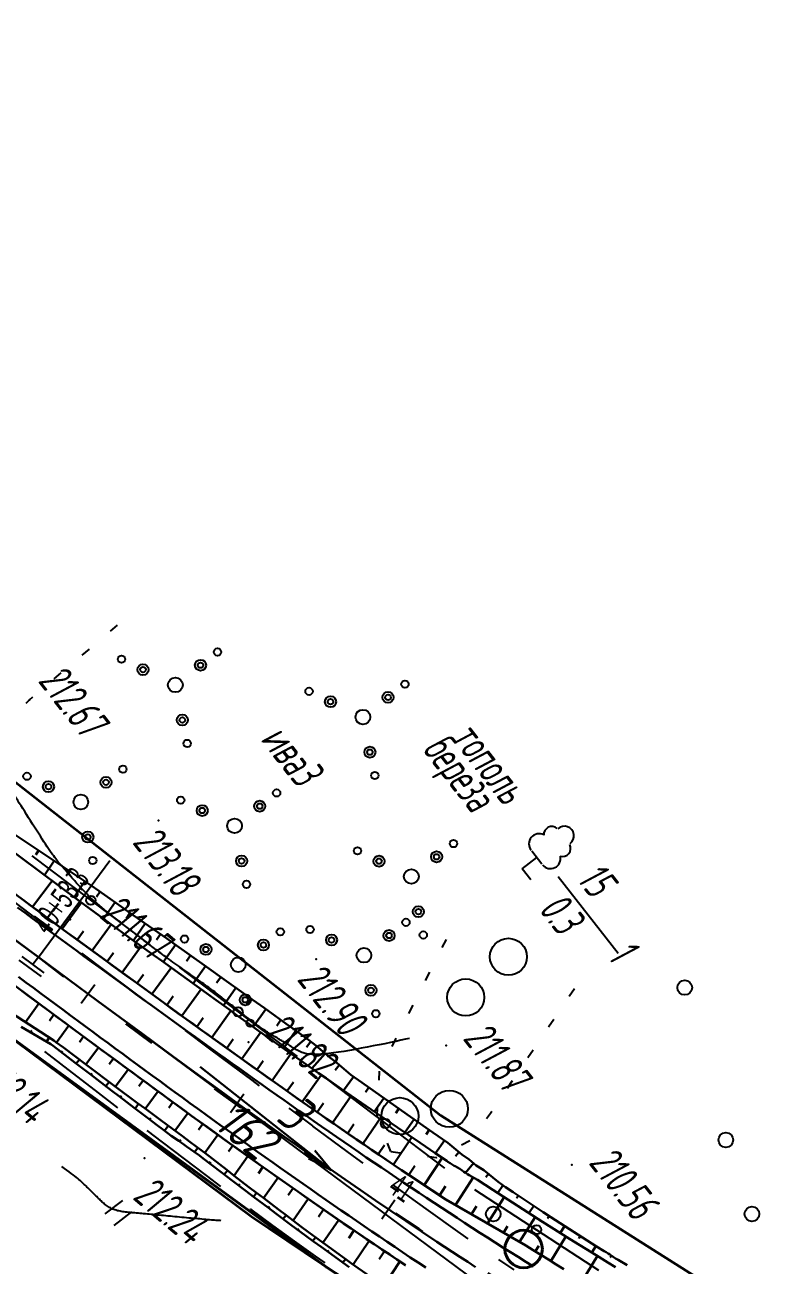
# Model space of a CAD drawing. Header units: millimetres. Extents: x -1799 to 6962, y -1020 to 4121.
# Drawn here: x 1791.6 to 1872.1, y 2303.1 to 2437.3 of the extents above; entities that cross this region are included whole.
import ezdxf

# ---------------------------------------------------------------- set-up
doc = ezdxf.new("R2010")
doc.units = ezdxf.units.MM
doc.linetypes.add('CONTI', pattern=[0])
doc.linetypes.add('STROT', pattern=[1.7, 0.5, -1.2])
for name, color, linetype, lineweight in [('10', 1, 'Continuous', 35), ('КОПИЯ_ОСЬ_13_ОТКОСЫ', 7, 'Continuous', 30), ('Огражд-перила', 1, 'ограждение2', 40), ('ОСЬ_ВЕРХ_ПОКРЫТИЯ_ГРАНИЦЫ_ПОЛОС', 7, 'Continuous', 30), ('ОСЬ_ВЕРХ_ПОКРЫТИЯ_ОСЬ', 1, 'Continuous', 30), ('Уклоны ПЧ', 5, 'Continuous', 30)]:
    doc.layers.add(name, color=color, linetype=linetype, lineweight=lineweight)
for name, color, linetype in [('_Ростелеком', 6, 'Continuous'), ('GOR_BDEFAULT', 212, 'CONTI'), ('NAD_MDEFAULT', 7, 'CONTI'), ('PI_OTDEFAULT', 172, 'CONTI'), ('PI_TTDEFAULT', 5, 'CONTI'), ('PLN_O', 7, 'CONTI'), ('SIT_LDEFAULT', 7, 'CONTI'), ('USLZNDEFAULT', 7, 'CONTI'), ('ZAPSKDEFAULT', 7, 'CONTI'), ('КОПИЯ_ОСЬ_ТАНГЕНСЫ', 1, 'Continuous'), ('ОСЬ_ВЕРХ_ПОКРЫТИЯ_ПИКЕТЫ', 1, 'Continuous'), ('ОСЬ_ВЕРХ_ПОКРЫТИЯ_РАЗБИВКА_КРИВ', 1, 'Continuous'), ('ОСЬ_ВЕРХ_ПОКРЫТИЯ_ТАНГЕНСЫ', 1, 'Continuous'), ('разметка', 7, 'Continuous')]:
    doc.layers.add(name, color=color, linetype=linetype)
doc.styles.add('eskd', font='spds.shx', dxfattribs={"width": 1.2, "oblique": 15})
doc.styles.get("Standard").update_dxf_attribs({"font": 'arial.ttf'})
doc.styles.add('STYLE1', font='romand.shx', dxfattribs={"width": 0.9})
doc.styles.add('ГОСТ', font='', dxfattribs={"oblique": 15, "height": 4})
doc.styles.get('ГОСТ').set_extended_font_data('GOST type A')
doc.linetypes.add('кабель_связи_проект.', pattern='A,10,-1,["/",STYLE1,S=3,R=0,X=0,Y=-1.5],-4.1', length=15.1)
doc.linetypes.add('ограждение2', pattern='A,0.25,-0.1,[132,ltypeshp.shx,S=0.1,R=0,X=-0.1,Y=0],-0.1,1', length=1.45)

# ---------------------------------------------------------------- blocks, each defined once
blk = doc.blocks.new('BL_2002')
at = {"color": 0}
blk.add_circle((0, 0), 0.8, dxfattribs=at)
blk = doc.blocks.new('BL_2011')
at = {"color": 0}
for p, q in [((0, 0), (0, 2.4)), ((1.6, 0), (1.6, 2.4))]:
    blk.add_line(p, q, dxfattribs=at)
blk = doc.blocks.new('BL_2010')
at = {"color": 0}
for centre, radius in [((0, 5.78), 0.4), ((0, 3.46), 0.6), ((0, 3.46), 0.3), ((0, 0), 0.8), ((-3.46, -1.74), 0.6), ((3.46, -1.74), 0.6), ((-5.78, -2.88), 0.4), ((-3.46, -1.74), 0.3), ((3.46, -1.74), 0.3), ((5.78, -2.88), 0.4)]:
    blk.add_circle(centre, radius, dxfattribs=at)
blk = doc.blocks.new('BL_2004')
at = {"color": 0}
blk.add_circle((0, 0), 2, dxfattribs=at)
blk = doc.blocks.new('BL_104')
at = {"color": 0}
for p, q in [((-0.9, 2), (0.9, 2)), ((0, 0), (0, 2)), ((1.5, 0), (0, 0))]:
    blk.add_line(p, q, dxfattribs=at)
for centre, radius, start, end in [((0, 5.8), 1.04, 358, 185), ((-0.94, 4.8), 0.88, 100, 235), ((0.94, 4.8), 0.88, 305, 80), ((-1, 3.1), 1.1, 115, 270), ((1, 3.1), 1.1, 270, 65)]:
    blk.add_arc(centre, radius, start, end, dxfattribs=at)
blk = doc.blocks.new('7')
at = {"layer": 'Огражд-перила', "linetype": 'Continuous'}
blk.add_circle((0, 0), 2.03, dxfattribs=at)
blk = doc.blocks.new('Стрелка')
at = {"layer": 'Уклоны ПЧ', "ltscale": 2}
for points in [[(-0.02, -0.05), (-0.02, 17.97)], [(-0.02, -0.05), (-0.58, 2.62)], [(-0.02, -0.05), (0.53, 2.62)]]:
    blk.add_lwpolyline(points, dxfattribs=at)

msp = doc.modelspace()

# ---------------------------------------------------------------- linework, layer by layer
at = {"layer": '10'}
for points in [[(1669.74, 2453.01), (1726.42, 2400.56), (1756.39, 2382.17), (1836.68, 2319.3), (1870.28, 2298.05), (1950.01, 2264.37), (2101.22, 2227.68), (2162.09, 2219.92), (2159.53, 2213.47), (2297.72, 2209.33)], [(2183.51, 2191.98), (2147.74, 2194.53), (2142.62, 2191.88), (2116.19, 2194.94), (2121.51, 2198.67), (2060.26, 2212.88), (1954.22, 2244.37), (1908.27, 2259.99), (1868.81, 2274.96), (1861.99, 2277.54), (1816.18, 2308.34), (1771.54, 2341.52), (1769.97, 2334.71), (1760.12, 2342.79)]]:
    msp.add_lwpolyline(points, dxfattribs=at)
at = {"layer": '_Ростелеком', "linetype": 'кабель_связи_проект.', "lineweight": 40, "ltscale": 0.25}
msp.add_lwpolyline([(1696.71, 2398.48), (1727.09, 2370.96), (1759.7, 2347.14), (1771.54, 2341.52), (1788.75, 2328.73), (1824.3, 2302.88), (1851.47, 2285.14), (1851.47, 2285.14), (1863.17, 2278.06), (1878.27, 2271.37), (1892.09, 2266.13), (1908.27, 2259.99), (1954.22, 2244.37), (2038.37, 2219.38), (2060.26, 2212.88), (2096.45, 2204.49), (2121.51, 2198.67), (2147.74, 2194.53), (2165.62, 2193.26)], dxfattribs=at)
at = {"layer": 'GOR_BDEFAULT', "color": 212, "elevation": 212, "flags": 128}
for points in [[(1833.29, 2327.64), (1832.84, 2327.54), (1832.34, 2327.44), (1831.8, 2327.32), (1831.22, 2327.2), (1830.62, 2327.07), (1830, 2326.94), (1829.36, 2326.82), (1828.71, 2326.69), (1828.06, 2326.57), (1827.42, 2326.45), (1826.79, 2326.34), (1826.19, 2326.23), (1825.61, 2326.14), (1825.06, 2326.07), (1824.56, 2326), (1824.1, 2325.96), (1823.69, 2325.93), (1823.32, 2325.91), (1822.98, 2325.91), (1822.69, 2325.92), (1822.42, 2325.94), (1822.19, 2325.98), (1821.98, 2326.02), (1821.79, 2326.07), (1821.62, 2326.13), (1821.47, 2326.19), (1821.33, 2326.26), (1821.19, 2326.33), (1821.07, 2326.4), (1820.95, 2326.47), (1820.83, 2326.55), (1820.7, 2326.62), (1820.58, 2326.7), (1820.46, 2326.77), (1820.33, 2326.85), (1820.21, 2326.93), (1820.08, 2327), (1819.96, 2327.08), (1819.83, 2327.15), (1819.71, 2327.23), (1819.58, 2327.3), (1819.46, 2327.38), (1819.33, 2327.46), (1819.2, 2327.53), (1819.07, 2327.61), (1818.95, 2327.69), (1818.82, 2327.76), (1818.69, 2327.84), (1818.56, 2327.92), (1818.43, 2328), (1818.3, 2328.07), (1818.17, 2328.15), (1818.04, 2328.23), (1817.91, 2328.32), (1817.78, 2328.4), (1817.65, 2328.48), (1817.52, 2328.56), (1817.39, 2328.65), (1817.26, 2328.74), (1817.14, 2328.83), (1817.01, 2328.92), (1816.88, 2329.01), (1816.75, 2329.1), (1816.62, 2329.2), (1816.5, 2329.29), (1816.37, 2329.39), (1816.24, 2329.49), (1816.11, 2329.59), (1815.99, 2329.69), (1815.86, 2329.79), (1815.73, 2329.89), (1815.6, 2329.99), (1815.47, 2330.09), (1815.34, 2330.2), (1815.21, 2330.3), (1815.08, 2330.41), (1814.95, 2330.51), (1814.82, 2330.62), (1814.68, 2330.72), (1814.55, 2330.83), (1814.42, 2330.93), (1814.28, 2331.04), (1814.15, 2331.15), (1814.01, 2331.25), (1813.88, 2331.36), (1813.74, 2331.47), (1813.6, 2331.57), (1813.47, 2331.68), (1813.33, 2331.79), (1813.19, 2331.9), (1813.05, 2332), (1812.92, 2332.11), (1812.78, 2332.22), (1812.63, 2332.33), (1812.49, 2332.44), (1812.35, 2332.55), (1812.2, 2332.67), (1812.04, 2332.78), (1811.89, 2332.9), (1811.73, 2333.02), (1811.56, 2333.14), (1811.4, 2333.27), (1811.22, 2333.39), (1811.04, 2333.53), (1810.85, 2333.66), (1810.66, 2333.8), (1810.46, 2333.94), (1810.25, 2334.09), (1810.04, 2334.23), (1809.83, 2334.38), (1809.62, 2334.53), (1809.4, 2334.69), (1809.18, 2334.84), (1808.96, 2334.99), (1808.74, 2335.14), (1808.52, 2335.3), (1808.31, 2335.45), (1808.09, 2335.6), (1807.89, 2335.75), (1807.68, 2335.89), (1807.48, 2336.04), (1807.29, 2336.18), (1807.1, 2336.31), (1806.91, 2336.45), (1806.73, 2336.59), (1806.55, 2336.72), (1806.38, 2336.85), (1806.2, 2336.98), (1806.03, 2337.1), (1805.87, 2337.23), (1805.7, 2337.36), (1805.54, 2337.48), (1805.38, 2337.6), (1805.22, 2337.73), (1805.06, 2337.85), (1804.9, 2337.97), (1804.74, 2338.09), (1804.58, 2338.21), (1804.42, 2338.33), (1804.26, 2338.45), (1804.11, 2338.57), (1803.95, 2338.69), (1803.8, 2338.81), (1803.64, 2338.93), (1803.49, 2339.05), (1803.33, 2339.17), (1803.18, 2339.28), (1803.03, 2339.4), (1802.88, 2339.52), (1802.73, 2339.63), (1802.58, 2339.75), (1802.43, 2339.87), (1802.28, 2339.98), (1802.13, 2340.1), (1801.99, 2340.21), (1801.84, 2340.32), (1801.7, 2340.43), (1801.56, 2340.55), (1801.42, 2340.66), (1801.28, 2340.77), (1801.14, 2340.88), (1801, 2340.99), (1800.86, 2341.1), (1800.72, 2341.21), (1800.59, 2341.31), (1800.46, 2341.42), (1800.32, 2341.53), (1800.19, 2341.63), (1800.06, 2341.74), (1799.93, 2341.84), (1799.8, 2341.95), (1799.68, 2342.05), (1799.55, 2342.16), (1799.43, 2342.26), (1799.31, 2342.37), (1799.19, 2342.48), (1799.07, 2342.58), (1798.95, 2342.69), (1798.83, 2342.79), (1798.72, 2342.9), (1798.61, 2343.01), (1798.5, 2343.12), (1798.39, 2343.23), (1798.28, 2343.34), (1798.17, 2343.45), (1798.06, 2343.56), (1797.96, 2343.67), (1797.85, 2343.78), (1797.75, 2343.89), (1797.65, 2344), (1797.55, 2344.12), (1797.45, 2344.23), (1797.34, 2344.34), (1797.24, 2344.45), (1797.14, 2344.57), (1797.05, 2344.68), (1796.95, 2344.79), (1796.85, 2344.9), (1796.75, 2345.02), (1796.65, 2345.13), (1796.55, 2345.24), (1796.45, 2345.35), (1796.36, 2345.46), (1796.26, 2345.57), (1796.16, 2345.69), (1796.07, 2345.8), (1795.97, 2345.91), (1795.88, 2346.02), (1795.78, 2346.13), (1795.69, 2346.24), (1795.6, 2346.35), (1795.5, 2346.46), (1795.41, 2346.57), (1795.31, 2346.69), (1795.21, 2346.81), (1795.11, 2346.94), (1795, 2347.08), (1794.89, 2347.22), (1794.77, 2347.38), (1794.65, 2347.55), (1794.51, 2347.73), (1794.37, 2347.93), (1794.22, 2348.15), (1794.07, 2348.38), (1793.9, 2348.64), (1793.72, 2348.91), (1793.53, 2349.2), (1793.33, 2349.51), (1793.12, 2349.83), (1792.92, 2350.16), (1792.7, 2350.49), (1792.49, 2350.83), (1792.27, 2351.18), (1792.06, 2351.52), (1791.84, 2351.85), (1791.64, 2352.18), (1791.43, 2352.5), (1791.24, 2352.81), (1791.05, 2353.1), (1790.88, 2353.37), (1790.71, 2353.62), (1790.56, 2353.86), (1790.41, 2354.07), (1790.28, 2354.27), (1790.16, 2354.45), (1790.04, 2354.62), (1789.93, 2354.77), (1789.83, 2354.92), (1789.73, 2355.05), (1789.64, 2355.17), (1789.55, 2355.29), (1789.47, 2355.4), (1789.39, 2355.5), (1789.31, 2355.6), (1789.24, 2355.7), (1789.16, 2355.8), (1789.09, 2355.89), (1789.01, 2355.99), (1788.94, 2356.08), (1788.86, 2356.17), (1788.79, 2356.27), (1788.71, 2356.36), (1788.63, 2356.44), (1788.55, 2356.53), (1788.46, 2356.62), (1788.37, 2356.7), (1788.28, 2356.79), (1788.19, 2356.87), (1788.09, 2356.95), (1787.99, 2357.03), (1787.88, 2357.11), (1787.77, 2357.18), (1787.65, 2357.26), (1787.53, 2357.34), (1787.41, 2357.41), (1787.29, 2357.49), (1787.17, 2357.57), (1787.05, 2357.64), (1786.92, 2357.73), (1786.81, 2357.81), (1786.69, 2357.89), (1786.57, 2357.98), (1786.46, 2358.08), (1786.36, 2358.17), (1786.26, 2358.27), (1786.17, 2358.38), (1786.08, 2358.49), (1785.99, 2358.6), (1785.92, 2358.72), (1785.84, 2358.83), (1785.77, 2358.95), (1785.71, 2359.07), (1785.64, 2359.19), (1785.59, 2359.3), (1785.53, 2359.42), (1785.47, 2359.53), (1785.42, 2359.63), (1785.37, 2359.74), (1785.32, 2359.83), (1785.27, 2359.93), (1784.02, 2361.79), (1783.86, 2362.04), (1783.69, 2362.32), (1783.5, 2362.63), (1783.31, 2362.94), (1783.11, 2363.27), (1782.91, 2363.61), (1782.7, 2363.96), (1782.5, 2364.3), (1782.29, 2364.65), (1782.09, 2364.98), (1781.89, 2365.31), (1781.7, 2365.63), (1781.52, 2365.92), (1781.35, 2366.2), (1781.2, 2366.45), (1780.11, 2367.93), (1779.58, 2368.36), (1779.05, 2368.78), (1778.5, 2369.2), (1777.89, 2369.68), (1777.15, 2370.23), (1777.1, 2370.27), (1777.05, 2370.31), (1776.98, 2370.35), (1776.91, 2370.4), (1776.82, 2370.44), (1776.72, 2370.49), (1776.6, 2370.55), (1776.46, 2370.6), (1776.29, 2370.67), (1776.09, 2370.73), (1775.86, 2370.81), (1775.6, 2370.89), (1775.3, 2370.98), (1774.95, 2371.07), (1774.57, 2371.18), (1774.14, 2371.29), (1773.66, 2371.42), (1773.15, 2371.54), (1772.61, 2371.68), (1772.05, 2371.82), (1771.47, 2371.96), (1770.88, 2372.11), (1770.29, 2372.26), (1769.69, 2372.41), (1769.11, 2372.56), (1768.53, 2372.71), (1767.97, 2372.85), (1767.44, 2373), (1766.94, 2373.14), (1766.48, 2373.27), (1766.06, 2373.4), (1765.68, 2373.53), (1765.33, 2373.64), (1765.02, 2373.76), (1764.75, 2373.87), (1764.5, 2373.97), (1764.27, 2374.07), (1764.07, 2374.17), (1763.89, 2374.27), (1763.73, 2374.36), (1763.58, 2374.45), (1763.44, 2374.54), (1763.31, 2374.63), (1763.19, 2374.72), (1763.07, 2374.81), (1762.95, 2374.9), (1762.83, 2374.98), (1762.7, 2375.07), (1762.58, 2375.16), (1762.46, 2375.25), (1762.34, 2375.34), (1762.22, 2375.43), (1762.1, 2375.51), (1761.98, 2375.6), (1761.86, 2375.69), (1761.74, 2375.78), (1761.62, 2375.87), (1761.5, 2375.96), (1761.38, 2376.05), (1761.26, 2376.14), (1761.14, 2376.22), (1761.02, 2376.31), (1760.9, 2376.4), (1760.78, 2376.49), (1760.66, 2376.58), (1760.54, 2376.67), (1760.42, 2376.76), (1760.31, 2376.84), (1760.19, 2376.93), (1760.07, 2377.02), (1759.96, 2377.11), (1759.84, 2377.2), (1759.73, 2377.28), (1759.61, 2377.37), (1759.5, 2377.46), (1759.38, 2377.54), (1759.27, 2377.63), (1759.16, 2377.72), (1759.04, 2377.81), (1758.93, 2377.89), (1758.82, 2377.98), (1758.7, 2378.07), (1758.59, 2378.16), (1758.47, 2378.26), (1758.36, 2378.35), (1758.24, 2378.44), (1758.12, 2378.54), (1758, 2378.64), (1757.87, 2378.74), (1757.75, 2378.85), (1757.62, 2378.95), (1757.49, 2379.06), (1757.36, 2379.17), (1757.22, 2379.29), (1757.09, 2379.4), (1756.95, 2379.52), (1756.8, 2379.65), (1756.66, 2379.77), (1756.51, 2379.9), (1756.35, 2380.04), (1756.2, 2380.17), (1756.04, 2380.31), (1755.87, 2380.46), (1755.7, 2380.61), (1755.53, 2380.76), (1755.35, 2380.91), (1755.17, 2381.07), (1754.99, 2381.23), (1754.8, 2381.4), (1754.61, 2381.57), (1754.41, 2381.74), (1754.21, 2381.92), (1754.01, 2382.09), (1753.8, 2382.28), (1753.59, 2382.46), (1753.38, 2382.65), (1753.16, 2382.84), (1752.95, 2383.03), (1752.72, 2383.22), (1752.5, 2383.42), (1752.28, 2383.62), (1752.05, 2383.82), (1751.82, 2384.02), (1751.59, 2384.23), (1751.36, 2384.43), (1751.12, 2384.64), (1750.88, 2384.85), (1750.65, 2385.06), (1750.41, 2385.27), (1750.17, 2385.48), (1749.92, 2385.7), (1749.68, 2385.91), (1749.44, 2386.13), (1749.19, 2386.35), (1748.95, 2386.56), (1748.7, 2386.78), (1748.46, 2387), (1748.21, 2387.23), (1747.95, 2387.46), (1747.7, 2387.71), (1747.43, 2387.97), (1747.16, 2388.25), (1746.89, 2388.54), (1746.6, 2388.86), (1746.31, 2389.2), (1746, 2389.57), (1745.68, 2389.97), (1745.36, 2390.4), (1745.01, 2390.86), (1744.66, 2391.36)], [(1812.87, 2307.91), (1812.76, 2307.92), (1812.64, 2307.93), (1812.5, 2307.94), (1812.35, 2307.95), (1812.19, 2307.96), (1812.02, 2307.98), (1811.84, 2307.99), (1811.65, 2308.01), (1811.45, 2308.02), (1811.25, 2308.04), (1811.03, 2308.06), (1810.82, 2308.08), (1810.59, 2308.1), (1810.36, 2308.12), (1810.12, 2308.14), (1809.88, 2308.16), (1809.64, 2308.18), (1809.4, 2308.2), (1809.15, 2308.23), (1808.9, 2308.25), (1808.65, 2308.27), (1808.4, 2308.3), (1808.15, 2308.32), (1807.9, 2308.34), (1807.65, 2308.37), (1807.4, 2308.39), (1807.15, 2308.41), (1806.91, 2308.44), (1806.67, 2308.46), (1806.44, 2308.48), (1806.2, 2308.5), (1805.98, 2308.53), (1805.76, 2308.55), (1805.54, 2308.57), (1805.32, 2308.59), (1805.11, 2308.61), (1804.91, 2308.63), (1804.71, 2308.64), (1804.51, 2308.66), (1804.31, 2308.68), (1804.12, 2308.7), (1803.94, 2308.72), (1803.75, 2308.73), (1803.57, 2308.75), (1803.39, 2308.77), (1803.22, 2308.78), (1803.05, 2308.8), (1802.88, 2308.81), (1802.72, 2308.83), (1802.56, 2308.85), (1802.4, 2308.87), (1802.25, 2308.89), (1802.09, 2308.92), (1801.95, 2308.94), (1801.81, 2308.97), (1801.67, 2309), (1801.53, 2309.04), (1801.4, 2309.08), (1801.27, 2309.12), (1801.15, 2309.17), (1801.03, 2309.23), (1800.91, 2309.29), (1800.8, 2309.35), (1800.69, 2309.41), (1800.59, 2309.49), (1800.48, 2309.56), (1800.38, 2309.64), (1800.28, 2309.72), (1800.19, 2309.8), (1800.09, 2309.88), (1800, 2309.97), (1799.9, 2310.06), (1799.81, 2310.15), (1799.72, 2310.24), (1799.62, 2310.33), (1799.53, 2310.42), (1799.43, 2310.52), (1799.34, 2310.61), (1799.24, 2310.7), (1799.15, 2310.79), (1799.05, 2310.89), (1798.96, 2310.98), (1798.86, 2311.08), (1798.76, 2311.17), (1798.67, 2311.27), (1798.57, 2311.36), (1798.47, 2311.46), (1798.37, 2311.55), (1798.27, 2311.65), (1798.18, 2311.75), (1798.08, 2311.84), (1797.97, 2311.94), (1797.87, 2312.04), (1797.76, 2312.15), (1797.64, 2312.26), (1797.51, 2312.37), (1797.37, 2312.49), (1797.22, 2312.61), (1797.05, 2312.75), (1796.87, 2312.89), (1796.67, 2313.04), (1796.45, 2313.21), (1796.21, 2313.38), (1795.94, 2313.57), (1795.65, 2313.77)]]:
    msp.add_lwpolyline(points, dxfattribs=at)
at = {"layer": 'NAD_MDEFAULT', "color": 0}
msp.add_line((1849.39, 2345.16), (1855.86, 2336.88), dxfattribs=at)
at = {"layer": 'PI_TTDEFAULT', "color": 5}
for p in [(1792.16, 2364.29, 212.67), (1806.13, 2351.22, 213.18), (1796.55, 2340.52, 211.67), (1823.2, 2336.2, 212.9), (1815.86, 2327.22, 211.82), (1837.25, 2326.86, 211.87), (1804.6, 2314.69, 212.24), (1850.86, 2313.95, 210.56)]:
    msp.add_point(p, dxfattribs=at)
at = {"layer": 'PLN_O'}
for p, q in [((1792.41, 2347.41), (1805.17, 2337.75)), ((1808.35, 2335.34), (1821.11, 2325.68)), ((1824.3, 2323.27), (1837.06, 2313.61)), ((1840.33, 2311.3), (1853.74, 2302.57))]:
    msp.add_line(p, q, dxfattribs=at)
for centre in [(1798.79, 2342.58), (1814.73, 2330.51), (1830.68, 2318.44), (1847.04, 2306.94)]:
    msp.add_circle(centre, 0.5, dxfattribs=at)
at = {"layer": 'SIT_LDEFAULT', "color": 7}
for p, q in [((1800.92, 2371.7), (1801.68, 2372.35)), ((1797.87, 2369.12), (1798.63, 2369.77)), ((1794.81, 2366.53), (1795.57, 2367.18)), ((1791.79, 2363.92), (1792.16, 2364.29)), ((1792.16, 2364.29), (1792.52, 2364.6)), ((1792.74, 2340.71), (1790.15, 2342.69)), ((1794.64, 2339.27), (1792.74, 2340.71)), ((1836.84, 2337.47), (1837.29, 2338.36)), ((1800.45, 2334.89), (1797.83, 2336.86)), ((1803.32, 2332.75), (1800.45, 2334.89)), ((1835.03, 2333.9), (1835.48, 2334.79)), ((1805.83, 2330.87), (1803.32, 2332.75)), ((1850.58, 2332.22), (1851.14, 2333.05)), ((1833.22, 2330.34), (1833.67, 2331.23)), ((1848.34, 2328.9), (1848.9, 2329.73)), ((1811.69, 2326.51), (1809.04, 2328.48)), ((1831.4, 2326.77), (1831.85, 2327.66)), ((1793.78, 2326.24), (1794.26, 2325.87)), ((1814.05, 2324.75), (1811.69, 2326.51)), ((1846.11, 2325.59), (1846.67, 2326.42)), ((1794.26, 2325.87), (1796.77, 2323.93)), ((1816.24, 2323.11), (1814.05, 2324.75)), ((1796.77, 2323.93), (1799.26, 2322)), ((1829.99, 2323.11), (1830.05, 2324.1)), ((1799.26, 2322), (1801.69, 2320.11)), ((1817.05, 2322.5), (1816.24, 2323.11)), ((1843.88, 2322.27), (1844.44, 2323.1)), ((1820.64, 2319.8), (1820.25, 2320.09)), ((1822.84, 2318.17), (1820.64, 2319.81)), ((1829.77, 2319.3), (1829.82, 2320.11)), ((1829.84, 2319.12), (1829.77, 2319.3)), ((1841.61, 2318.96), (1842.05, 2319.56)), ((1842.05, 2319.56), (1842.2, 2319.78)), ((1825.03, 2316.52), (1822.84, 2318.16)), ((1804.87, 2317.66), (1806.53, 2316.4)), ((1838.91, 2316.14), (1839.8, 2316.59)), ((1806.53, 2316.4), (1808.9, 2314.6)), ((1827.21, 2314.91), (1825.03, 2316.52)), ((1831.28, 2315.39), (1830.92, 2316.32)), ((1831.28, 2315.39), (1832.27, 2315.26)), ((1808.9, 2314.6), (1811.29, 2312.79)), ((1828.28, 2314.13), (1827.21, 2314.91)), ((1835.25, 2314.88), (1836.18, 2314.76)), ((1836.18, 2314.76), (1836.23, 2314.79)), ((1811.29, 2312.79), (1812.83, 2311.63)), ((1831.54, 2311.77), (1831.52, 2311.78)), ((1833.7, 2310.2), (1831.54, 2311.77)), ((1835.86, 2308.65), (1833.7, 2310.2)), ((1816.03, 2309.22), (1816.09, 2309.18)), ((1816.08, 2309.17), (1818.46, 2307.4)), ((1838.03, 2307.1), (1835.86, 2308.65)), ((1818.46, 2307.4), (1820.79, 2305.7)), ((1839.65, 2305.96), (1838.03, 2307.09)), ((1820.79, 2305.69), (1823.08, 2304.07)), ((1823.08, 2304.08), (1824.12, 2303.35)), ((1844.63, 2302.6), (1842.96, 2303.72))]:
    msp.add_line(p, q, dxfattribs=at)
at = {"layer": 'КОПИЯ_ОСЬ_13_ОТКОСЫ'}
for points in [[(1676.82, 2422.81), (1677.52, 2422.22), (1691.63, 2410.42), (1705.86, 2398.74), (1720.18, 2387.19), (1734.61, 2375.76), (1749.14, 2364.47), (1763.77, 2353.31), (1778.5, 2342.27), (1799.17, 2326.98), (1805.23, 2322.53), (1809.69, 2319.28), (1813.35, 2316.64), (1816.62, 2314.3), (1819.49, 2312.27), (1823, 2309.82), (1826.51, 2307.38), (1831.93, 2303.71), (1832.85, 2303.11)], [(1710.91, 2404.94), (1725.18, 2393.44), (1739.55, 2382.06), (1754.02, 2370.81), (1768.59, 2359.69), (1783.27, 2348.7), (1795.48, 2339.65), (1804.77, 2332.88), (1809.62, 2329.37), (1814.07, 2326.17), (1821.79, 2320.71), (1824.24, 2319), (1827.72, 2316.6), (1831.2, 2314.22), (1833.68, 2312.56), (1837.21, 2310.22)], [(1787.75, 2351.55), (1798.84, 2344.18), (1799.66, 2343.62), (1802.11, 2341.88), (1802.92, 2341.3), (1804.31, 2340.33), (1804.56, 2340.16), (1807.01, 2338.45), (1807.82, 2337.86), (1809.44, 2336.71), (1811.07, 2335.56), (1813.48, 2333.82), (1815.11, 2332.67), (1815.91, 2332.09), (1816.72, 2331.52), (1817.54, 2330.95), (1818.34, 2330.37), (1819.15, 2329.8), (1819.95, 2329.22), (1820.52, 2328.82), (1820.76, 2328.65), (1821.57, 2328.07), (1822.37, 2327.5), (1823.15, 2326.89), (1824.65, 2325.58), (1825.43, 2324.98), (1826.95, 2323.7), (1827.75, 2323.12), (1833.4, 2319.17), (1835.82, 2317.46), (1837.43, 2316.34), (1838.95, 2315.08), (1839.76, 2314.52), (1840.52, 2313.89), (1841.35, 2313.37), (1842.88, 2312.12), (1843.69, 2311.56), (1844.5, 2311.01), (1846.13, 2309.92), (1847.76, 2308.83), (1848.58, 2308.29), (1853.52, 2305.12), (1854.36, 2304.61), (1854.57, 2304.5), (1854.78, 2304.38), (1854.99, 2304.25), (1855.2, 2304.12), (1855.33, 2304.02), (1855.6, 2303.84), (1855.88, 2303.67), (1856.86, 2303.09)], [(1786.9, 2350.41), (1797.58, 2342.48), (1800.8, 2340.12), (1801.61, 2339.53), (1802.99, 2338.54), (1803.23, 2338.36), (1805.66, 2336.61), (1806.46, 2336.02), (1811.31, 2332.53), (1812.12, 2331.95), (1813.73, 2330.79), (1814.54, 2330.2), (1816.15, 2329.04), (1816.95, 2328.46), (1817.77, 2327.88), (1819.14, 2326.91), (1819.38, 2326.74), (1821.82, 2325.02), (1823.43, 2323.87), (1824.26, 2323.32), (1825.88, 2322.19), (1829.14, 2319.95), (1831.99, 2317.99), (1834.44, 2316.33), (1836.08, 2315.22), (1837.31, 2314.4), (1837.45, 2314.3), (1837.68, 2314.14), (1837.9, 2314), (1838.13, 2313.85), (1838.22, 2313.81), (1838.47, 2313.66), (1838.73, 2313.51), (1838.97, 2313.35), (1839.16, 2313.21), (1839.35, 2313.08), (1839.55, 2312.95), (1839.75, 2312.83), (1840.65, 2312.32), (1842.3, 2311.24), (1847.68, 2307.79), (1850.59, 2305.97), (1853.51, 2304.17), (1854.77, 2303.41), (1855.59, 2302.89)], [(1786.9, 2350.41), (1797.58, 2342.48), (1800.8, 2340.12), (1801.61, 2339.53), (1802.99, 2338.54), (1803.23, 2338.36), (1805.66, 2336.61), (1806.46, 2336.02), (1811.31, 2332.53), (1812.12, 2331.95), (1813.73, 2330.79), (1814.54, 2330.2), (1816.15, 2329.04), (1816.95, 2328.46), (1817.77, 2327.88), (1819.14, 2326.91), (1819.38, 2326.74), (1821.82, 2325.02), (1823.43, 2323.87), (1824.26, 2323.32), (1825.88, 2322.19), (1829.14, 2319.95), (1831.99, 2317.99), (1834.44, 2316.33), (1836.08, 2315.22), (1837.31, 2314.4), (1837.45, 2314.3), (1837.68, 2314.14), (1837.9, 2314), (1838.13, 2313.85), (1838.22, 2313.81), (1838.47, 2313.66), (1838.73, 2313.51), (1838.97, 2313.35), (1839.16, 2313.21), (1839.35, 2313.08), (1839.55, 2312.95), (1839.75, 2312.83), (1840.65, 2312.32), (1842.3, 2311.24), (1847.68, 2307.79), (1850.59, 2305.97), (1853.51, 2304.17), (1854.77, 2303.41), (1855.59, 2302.89)], [(1793.14, 2347.97), (1792.83, 2347.51)], [(1794.81, 2346.86), (1793.77, 2345.31)], [(1796.47, 2345.75), (1796.13, 2345.24)], [(1792.49, 2341.87), (1794.59, 2344.7)], [(1798.14, 2344.65), (1796.99, 2342.92)], [(1799.79, 2343.53), (1799.39, 2342.96)], [(1795.7, 2339.49), (1797.78, 2342.33)], [(1801.42, 2342.37), (1800.16, 2340.59)], [(1794.1, 2340.68), (1794.79, 2341.62)], [(1803.06, 2341.21), (1802.64, 2340.62)], [(1798.94, 2337.14), (1801, 2339.97)], [(1804.69, 2340.06), (1803.42, 2338.23)], [(1797.32, 2338.31), (1798.01, 2339.26)], [(1806.33, 2338.92), (1805.91, 2338.31)], [(1800.55, 2335.96), (1801.24, 2336.9)], [(1802.17, 2334.78), (1804.25, 2337.63)], [(1807.96, 2337.76), (1806.64, 2335.9)], [(1780.72, 2336.51), (1793.34, 2328.35), (1794.77, 2327.42), (1795.01, 2327.24), (1795.82, 2326.65), (1798.22, 2324.84), (1801.44, 2322.44), (1803.85, 2320.64), (1804.66, 2320.04), (1806.27, 2318.85), (1807.08, 2318.25), (1808.7, 2317.05), (1809.5, 2316.45), (1810.88, 2315.44), (1811.12, 2315.25), (1811.91, 2314.63), (1813.51, 2313.41), (1814.31, 2312.78), (1815.91, 2311.56), (1816.71, 2310.94), (1817.52, 2310.34), (1818.32, 2309.73), (1819.12, 2309.11), (1819.93, 2308.51), (1820.74, 2307.9), (1821.54, 2307.29), (1822.36, 2306.69), (1823.16, 2306.08), (1825.62, 2304.29), (1826.44, 2303.7), (1827.01, 2303.29), (1828.93, 2301.96)], [(1809.59, 2336.6), (1809.15, 2335.98)], [(1811.22, 2335.44), (1809.87, 2333.57)], [(1803.79, 2333.6), (1804.48, 2334.55)], [(1805.4, 2332.43), (1807.48, 2335.29)], [(1812.85, 2334.28), (1812.4, 2333.65)], [(1808.64, 2330.08), (1810.73, 2332.96)], [(1814.48, 2333.12), (1813.14, 2331.21)], [(1793.18, 2331.41), (1791.71, 2329.41)], [(1807.02, 2331.25), (1807.72, 2332.21)], [(1816.1, 2331.95), (1815.66, 2331.32)], [(1794.79, 2330.22), (1794.3, 2329.55)], [(1811.89, 2327.74), (1813.96, 2330.62)], [(1817.74, 2330.81), (1816.36, 2328.89)], [(1791.24, 2328.88), (1794.47, 2327.01), (1794.71, 2326.83), (1795.51, 2326.23), (1796.3, 2325.61), (1797.1, 2325.01), (1798.69, 2323.79), (1799.49, 2323.18), (1801.08, 2321.96), (1801.88, 2321.35), (1803.48, 2320.13), (1805.08, 2318.92), (1805.88, 2318.31), (1806.68, 2317.7), (1807.5, 2317.11), (1808.33, 2316.54), (1809.15, 2315.96), (1809.96, 2315.37), (1810.54, 2314.96), (1810.78, 2314.78), (1811.58, 2314.16), (1813.19, 2312.95), (1813.98, 2312.33), (1815.6, 2311.12), (1816.4, 2310.51), (1818.02, 2309.3), (1818.83, 2308.69), (1820.45, 2307.48), (1822.07, 2306.28), (1822.88, 2305.68), (1823.71, 2305.1), (1826.75, 2302.9)], [(1796.4, 2329.03), (1795.06, 2327.21)], [(1810.27, 2328.91), (1810.96, 2329.87)], [(1819.37, 2329.64), (1818.91, 2329.01)], [(1792.27, 2328.29), (1792.4, 2328.5)], [(1794, 2327.28), (1794.27, 2327.75)], [(1798.01, 2327.84), (1797.56, 2327.23)], [(1813.51, 2326.58), (1814.2, 2327.54)], [(1815.14, 2325.42), (1817.18, 2328.3)], [(1821, 2328.48), (1819.63, 2326.56)], [(1822.62, 2327.31), (1822.14, 2326.69)], [(1795.63, 2326.13), (1795.74, 2326.27)], [(1799.62, 2326.65), (1798.26, 2324.81)], [(1818.41, 2323.1), (1820.45, 2325.98)], [(1824.15, 2326.02), (1822.72, 2324.38)], [(1797.22, 2324.91), (1797.55, 2325.35)], [(1801.23, 2325.47), (1800.78, 2324.85)], [(1816.78, 2324.26), (1817.46, 2325.22)], [(1825.69, 2324.76), (1825.23, 2324.2)], [(1798.81, 2323.7), (1798.92, 2323.84)], [(1802.84, 2324.28), (1801.47, 2322.42)], [(1821.67, 2320.79), (1823.72, 2323.68)], [(1827.24, 2323.49), (1826.16, 2322)], [(1800.4, 2322.48), (1800.76, 2322.95)], [(1804.45, 2323.1), (1804, 2322.48)], [(1806.07, 2321.92), (1804.69, 2320.02)], [(1820.04, 2321.95), (1820.72, 2322.91)], [(1828.87, 2322.33), (1828.52, 2321.83)], [(1801.99, 2321.27), (1802.11, 2321.43)], [(1807.68, 2320.74), (1807.22, 2320.11)], [(1823.31, 2319.65), (1823.99, 2320.62)], [(1824.95, 2318.51), (1826.98, 2321.44)], [(1830.51, 2321.19), (1829.48, 2319.71)], [(1803.58, 2320.05), (1803.96, 2320.56)], [(1809.3, 2319.56), (1807.9, 2317.64)], [(1832.15, 2320.04), (1831.81, 2319.55)], [(1805.17, 2318.85), (1805.3, 2319.02)], [(1806.77, 2317.64), (1807.17, 2318.19)], [(1810.92, 2318.39), (1810.46, 2317.75)], [(1826.6, 2317.37), (1827.27, 2318.35)], [(1828.25, 2316.24), (1830.26, 2319.18)], [(1833.79, 2318.89), (1832.78, 2317.46)], [(1808.4, 2316.49), (1808.53, 2316.67)], [(1812.54, 2317.22), (1811.12, 2315.25)], [(1831.55, 2313.99), (1833.54, 2316.94)], [(1835.42, 2317.74), (1835.09, 2317.26)], [(1837.06, 2316.59), (1836.1, 2315.21)], [(1810.03, 2315.32), (1810.37, 2315.81)], [(1814.17, 2316.06), (1813.7, 2315.4)], [(1829.9, 2315.11), (1830.57, 2316.09)], [(1838.62, 2315.34), (1838.27, 2314.91)], [(1811.63, 2314.12), (1811.75, 2314.28)], [(1815.8, 2314.89), (1814.29, 2312.79)], [(1834.88, 2311.76), (1836.84, 2314.71)], [(1840.22, 2314.14), (1839.35, 2313.08)], [(1813.23, 2312.92), (1813.57, 2313.36)], [(1817.42, 2313.73), (1816.93, 2313.03)], [(1819.06, 2312.58), (1817.49, 2310.36)], [(1833.21, 2312.87), (1833.88, 2313.85)], [(1838.22, 2309.56), (1840.19, 2312.58)], [(1841.84, 2312.97), (1841.55, 2312.62)], [(1814.82, 2311.71), (1814.93, 2311.86)], [(1820.69, 2311.43), (1820.17, 2310.68)], [(1836.54, 2310.65), (1837.2, 2311.64)], [(1843.42, 2311.75), (1842.83, 2310.9)], [(1816.41, 2310.5), (1816.73, 2310.93)], [(1822.33, 2310.28), (1820.69, 2307.93)], [(1841.73, 2307.62), (1843.54, 2310.45)], [(1845.07, 2310.63), (1844.88, 2310.34)], [(1818.01, 2309.3), (1818.12, 2309.45)], [(1819.61, 2308.1), (1819.92, 2308.52)], [(1823.97, 2309.14), (1823.43, 2308.35)], [(1839.99, 2308.62), (1840.55, 2309.47)], [(1846.73, 2309.51), (1846.21, 2308.73)], [(1825.62, 2308), (1823.92, 2305.53)], [(1843.46, 2306.62), (1843.91, 2307.33)], [(1845.19, 2305.63), (1846.88, 2308.3)], [(1848.4, 2308.41), (1848.23, 2308.15)], [(1850.08, 2307.32), (1849.6, 2306.58)], [(1821.22, 2306.91), (1821.32, 2307.05)], [(1822.82, 2305.72), (1823.12, 2306.11)], [(1827.27, 2306.87), (1826.71, 2306.04)], [(1848.6, 2303.54), (1850.22, 2306.2)], [(1851.76, 2306.24), (1851.6, 2306)], [(1824.45, 2304.56), (1824.55, 2304.69)], [(1828.92, 2305.75), (1827.18, 2303.17)], [(1830.58, 2304.63), (1830, 2303.77)], [(1846.9, 2304.59), (1847.28, 2305.19)], [(1853.45, 2305.16), (1853.01, 2304.48)], [(1826.07, 2303.39), (1826.35, 2303.77)], [(1832.24, 2303.51), (1830.5, 2300.88)], [(1852.01, 2301.45), (1853.63, 2304.1)], [(1855.17, 2304.14), (1855.02, 2303.92)]]:
    msp.add_lwpolyline(points, dxfattribs=at)
at = {"layer": 'КОПИЯ_ОСЬ_13_ОТКОСЫ', "lineweight": 40, "ltscale": 7}
msp.add_lwpolyline([(1837.21, 2310.22), (1845.88, 2305.23)], dxfattribs=at)
at = {"layer": 'КОПИЯ_ОСЬ_ТАНГЕНСЫ'}
msp.add_line((1729.02, 2383.88), (1871.04, 2278.74), dxfattribs=at)
at = {"layer": 'ОСЬ_ВЕРХ_ПОКРЫТИЯ_ГРАНИЦЫ_ПОЛОС', "linetype": 'Continuous'}
for points in [[(1791.47, 2342.62), (1792.27, 2342.03), (1793.08, 2341.44), (1793.88, 2340.84), (1794.68, 2340.25), (1795.48, 2339.65), (1796.28, 2339.07), (1797.08, 2338.49), (1797.88, 2337.9), (1798.68, 2337.32), (1799.48, 2336.74), (1800.28, 2336.16), (1801.07, 2335.57), (1801.87, 2334.99), (1802.67, 2334.41), (1803.47, 2333.83), (1804.27, 2333.25), (1805.07, 2332.67), (1805.87, 2332.09), (1806.67, 2331.51), (1807.46, 2330.93), (1808.26, 2330.35), (1809.06, 2329.77), (1809.86, 2329.2), (1810.66, 2328.62), (1811.46, 2328.05), (1812.26, 2327.47), (1813.07, 2326.9), (1813.87, 2326.32), (1814.67, 2325.75), (1815.47, 2325.18), (1816.27, 2324.6), (1817.08, 2324.03), (1817.88, 2323.46), (1818.68, 2322.9), (1819.49, 2322.33), (1820.29, 2321.76), (1821.1, 2321.19), (1821.9, 2320.63), (1822.71, 2320.07), (1823.52, 2319.5), (1824.32, 2318.94), (1825.13, 2318.38), (1825.94, 2317.82), (1826.75, 2317.26), (1827.56, 2316.71), (1828.37, 2316.15), (1829.18, 2315.6), (1829.99, 2315.04), (1830.81, 2314.49), (1831.62, 2313.94), (1832.43, 2313.39), (1833.25, 2312.85), (1834.07, 2312.3), (1834.88, 2311.76), (1835.7, 2311.21), (1836.52, 2310.67), (1837.21, 2310.22)], [(1846.71, 2302.95), (1845.87, 2303.47), (1845.04, 2303.99), (1844.21, 2304.51), (1843.38, 2305.03), (1842.55, 2305.56), (1841.73, 2306.09), (1840.9, 2306.62), (1840.07, 2307.15), (1839.25, 2307.69), (1838.43, 2308.22), (1837.6, 2308.76), (1836.78, 2309.3), (1835.96, 2309.84), (1835.14, 2310.38), (1834.32, 2310.93), (1833.5, 2311.47), (1832.69, 2312.02), (1831.87, 2312.57), (1831.06, 2313.12), (1830.24, 2313.67), (1829.43, 2314.22), (1828.61, 2314.77), (1827.8, 2315.33), (1826.99, 2315.89), (1826.18, 2316.44), (1825.37, 2317), (1824.56, 2317.56), (1823.75, 2318.12), (1822.94, 2318.69), (1822.13, 2319.25), (1821.32, 2319.81), (1820.52, 2320.38), (1819.71, 2320.95), (1818.91, 2321.51), (1818.1, 2322.08), (1817.3, 2322.65), (1816.49, 2323.22), (1815.69, 2323.79), (1814.89, 2324.37), (1814.08, 2324.94), (1813.28, 2325.51), (1812.48, 2326.09), (1811.68, 2326.66), (1810.87, 2327.24), (1810.07, 2327.81), (1809.27, 2328.39), (1808.47, 2328.97), (1807.67, 2329.55), (1806.87, 2330.12), (1806.07, 2330.7), (1805.27, 2331.28), (1804.47, 2331.86), (1803.67, 2332.44), (1802.88, 2333.03), (1802.08, 2333.61), (1801.28, 2334.19), (1800.48, 2334.77), (1799.68, 2335.35), (1798.88, 2335.93), (1798.08, 2336.52), (1797.28, 2337.1), (1796.49, 2337.68), (1795.69, 2338.27), (1794.89, 2338.85), (1794.09, 2339.44), (1793.28, 2340.04), (1792.48, 2340.63), (1791.68, 2341.23), (1790.87, 2341.82)], [(1849.99, 2302.68), (1849.16, 2303.19), (1848.33, 2303.71), (1847.5, 2304.22), (1846.67, 2304.74), (1845.88, 2305.23)]]:
    msp.add_lwpolyline(points, dxfattribs=at)
at = {"layer": 'ОСЬ_ВЕРХ_ПОКРЫТИЯ_ГРАНИЦЫ_ПОЛОС', "linetype": 'Continuous', "lineweight": 30}
for points in [[(1835.05, 2302.84), (1834.21, 2303.39), (1833.37, 2303.95), (1832.54, 2304.51), (1831.7, 2305.07), (1830.87, 2305.63), (1830.04, 2306.19), (1829.2, 2306.76), (1828.37, 2307.32), (1827.54, 2307.89), (1826.71, 2308.46), (1825.89, 2309.03), (1825.06, 2309.6), (1824.24, 2310.17), (1823.41, 2310.74), (1822.59, 2311.32), (1821.76, 2311.89), (1820.94, 2312.47), (1820.12, 2313.05), (1819.3, 2313.63), (1818.48, 2314.21), (1817.66, 2314.79), (1816.85, 2315.37), (1816.03, 2315.95), (1815.21, 2316.54), (1814.4, 2317.12), (1813.58, 2317.71), (1812.77, 2318.29), (1811.95, 2318.88), (1811.14, 2319.47), (1810.33, 2320.05), (1809.52, 2320.64), (1808.71, 2321.23), (1807.9, 2321.82), (1807.09, 2322.41), (1806.28, 2323), (1805.47, 2323.59), (1804.66, 2324.18), (1803.85, 2324.78), (1803.04, 2325.37), (1802.24, 2325.96), (1801.43, 2326.56), (1800.62, 2327.15), (1799.82, 2327.74), (1799.01, 2328.34), (1798.21, 2328.93), (1797.4, 2329.53), (1796.6, 2330.12), (1795.79, 2330.72), (1794.99, 2331.31), (1794.18, 2331.91), (1793.38, 2332.5), (1792.58, 2333.1), (1791.77, 2333.69), (1790.97, 2334.29)], [(1832.84, 2303.1), (1832.82, 2303.12), (1831.98, 2303.68), (1831.14, 2304.24), (1830.31, 2304.8), (1829.47, 2305.36), (1828.64, 2305.93), (1827.81, 2306.5), (1826.98, 2307.06), (1826.15, 2307.63), (1825.32, 2308.2), (1824.49, 2308.78), (1823.66, 2309.35), (1822.84, 2309.92), (1822.01, 2310.5), (1821.19, 2311.08), (1820.37, 2311.65), (1819.54, 2312.23), (1818.72, 2312.81), (1817.9, 2313.39), (1817.08, 2313.97), (1816.27, 2314.56), (1815.45, 2315.14), (1814.63, 2315.72), (1813.81, 2316.31), (1813, 2316.89), (1812.18, 2317.48), (1811.37, 2318.07), (1810.56, 2318.65), (1809.74, 2319.24), (1808.93, 2319.83), (1808.12, 2320.42), (1807.31, 2321.01), (1806.5, 2321.6), (1805.69, 2322.19), (1804.88, 2322.79), (1804.07, 2323.38), (1803.26, 2323.97), (1802.45, 2324.56), (1801.65, 2325.16), (1800.84, 2325.75), (1800.03, 2326.34), (1799.22, 2326.94), (1798.42, 2327.53), (1797.61, 2328.13), (1796.81, 2328.72), (1796, 2329.32), (1795.2, 2329.91), (1794.39, 2330.51), (1793.59, 2331.1), (1792.78, 2331.7), (1791.98, 2332.29), (1791.18, 2332.89)]]:
    msp.add_lwpolyline(points, dxfattribs=at)
at = {"layer": 'ОСЬ_ВЕРХ_ПОКРЫТИЯ_ОСЬ'}
msp.add_lwpolyline([(1782.59, 2344.22), (1793.11, 2336.43), (1793.11, 2336.43), (1799.54, 2331.67), (1804.37, 2328.12), (1807.6, 2325.75), (1810.02, 2323.98), (1812.45, 2322.22), (1814.88, 2320.46), (1816.51, 2319.3), (1818.14, 2318.13), (1819.76, 2316.98), (1821.4, 2315.82), (1823.03, 2314.67), (1824.67, 2313.52), (1826.31, 2312.38), (1827.96, 2311.24), (1829.61, 2310.11), (1831.26, 2308.99), (1832.92, 2307.87), (1834.58, 2306.75), (1836.24, 2305.64), (1837.91, 2304.54), (1838.75, 2303.99), (1839.59, 2303.45), (1840.43, 2302.9)], dxfattribs=at)
at = {"layer": 'ОСЬ_ВЕРХ_ПОКРЫТИЯ_ПИКЕТЫ'}
for p, q in [((1797.75, 2331.45), (1799.23, 2333.46)), ((1813.9, 2319.63), (1815.36, 2321.66)), ((1830.3, 2308.13), (1831.71, 2310.19)), ((1830.3, 2308.13), (1831.71, 2310.19))]:
    msp.add_line(p, q, dxfattribs=at)
at = {"layer": 'ОСЬ_ВЕРХ_ПОКРЫТИЯ_РАЗБИВКА_КРИВ'}
for p, q in [((1793.11, 2336.43), (1800.85, 2346.88)), ((1791.01, 2336.12), (1793.42, 2334.33)), ((1791.31, 2336.52), (1793.72, 2334.74)), ((1793.11, 2336.43), (1792.52, 2335.63))]:
    msp.add_line(p, q, dxfattribs=at)
at = {"layer": 'ОСЬ_ВЕРХ_ПОКРЫТИЯ_ТАНГЕНСЫ'}
msp.add_line((1729.02, 2383.88), (1871.04, 2278.74), dxfattribs=at)
at = {"layer": 'разметка', "linetype": 'STROT', "lineweight": 30, "ltscale": 7}
msp.add_lwpolyline([(1420.05, 2714.64), (1440.39, 2684.83, 0.00543), (1456.53, 2662.12, 0.01189), (1456.53, 2662.12, 0.000612), (1456.53, 2662.12, 0.019467), (1511.96, 2592.42, 0.000292), (1511.96, 2592.42), (1511.96, 2592.42), (1564.88, 2531.33, 0.016638), (1591.79, 2501.75, 0.021736), (1625.84, 2471.19), (1679.39, 2425.88, 0.01625), (1781.27, 2345.2), (1793.11, 2336.43, 0.037498), (1867.96, 2286.61, 0.010492), (1879.2, 2280.95, 0.037499), (1963.8, 2250.52), (1979.69, 2245.69), (1979.69, 2245.69, 0.001669), (2014.92, 2235.02), (2014.92, 2235.02)], format="xyb", dxfattribs=at)

# ---------------------------------------------------------------- block references
at = {"layer": 'USLZNDEFAULT', "color": 7, "rotation": 307.9999999999999}
msp.add_blockref('BL_104', (1845.49, 2345.99), dxfattribs=at)
at = {"layer": 'ZAPSKDEFAULT', "color": 7, "rotation": 307.9999999999999}
for name, p in [('BL_2010', (1807.94, 2365.89)), ('BL_2010', (1828.24, 2362.41)), ('BL_2010', (1797.71, 2353.22)), ('BL_2010', (1814.35, 2350.64)), ('BL_2010', (1833.49, 2345.16)), ('BL_2010', (1828.35, 2336.64)), ('BL_2010', (1814.75, 2335.61)), ('BL_2004', (1843.99, 2336.47)), ('BL_2004', (1839.37, 2332.08)), ('BL_2002', (1863.08, 2333.14)), ('BL_2004', (1832.25, 2319.23)), ('BL_2004', (1837.6, 2320.02)), ('BL_2002', (1867.53, 2316.65)), ('BL_2011', (1800.35, 2308.64)), ('BL_2002', (1842.35, 2308.64)), ('BL_2002', (1870.35, 2308.64))]:
    msp.add_blockref(name, p, dxfattribs=at)
at = {"layer": 'Огражд-перила', "linetype": 'Continuous', "rotation": 23.79722527089303}
msp.add_blockref('7', (1845.64, 2304.85), dxfattribs=at)
at = {"layer": 'Уклоны ПЧ', "rotation": 51.72553968772018}
msp.add_blockref('Стрелка', (1824.76, 2313.46), dxfattribs=at)

# ---------------------------------------------------------------- texts
at = {"layer": 'NAD_MDEFAULT', "color": 7, "style": 'eskd', "oblique": 10, "width": 0.8}
for s, p in [('ива3', (1817.07, 2359.97)), ('тополь', (1837.65, 2360.21)), (' береза', (1833.69, 2360.05)), (' 15', (1850.42, 2345.97)), (' 0.3', (1846.29, 2342.73)), (' 1', (1853.75, 2337.6))]:
    msp.add_text(s, height=3.5, rotation=308, dxfattribs=at).set_placement(p)
at = {"layer": 'PI_OTDEFAULT', "color": 172, "style": 'eskd', "oblique": 10, "width": 0.8}
for s, rotation, p in [('212.67', 308, (1792.99, 2366.3)), ('213.18', 308, (1803.2, 2348.83)), ('211.67', 320, (1799.58, 2340.83)), ('212.90', 308, (1821.02, 2334.01)), ('211.82', 320, (1817.39, 2328.03)), ('211.87', 308, (1838.97, 2327.61)), ('212.14', 320, (1786.28, 2323.09)), ('210.56', 308, (1852.59, 2314.16)), ('212.24', 320, (1803.2, 2310.34))]:
    msp.add_text(s, height=3.5, rotation=rotation, dxfattribs=at).set_placement(p)
at = {"layer": 'ОСЬ_ВЕРХ_ПОКРЫТИЯ_ПИКЕТЫ', "width": 0.6}
msp.add_text('41', height=2.5, rotation=325.7995, dxfattribs=at).set_placement((1830.81, 2311.1))
at = {"layer": 'ОСЬ_ВЕРХ_ПОКРЫТИЯ_РАЗБИВКА_КРИВ', "width": 0.6}
msp.add_text('40+53.3', height=2.5, rotation=53.4865, dxfattribs=at).set_placement((1794.2, 2338.74))
at = {"layer": 'Уклоны ПЧ', "style": 'ГОСТ', "oblique": 15}
for s, p in [('3', (1818.69, 2318.85)), ('162', (1811.92, 2318.12))]:
    msp.add_text(s, height=4, rotation=321.5165, dxfattribs=at).set_placement(p)

doc.saveas('drawing.dxf')
